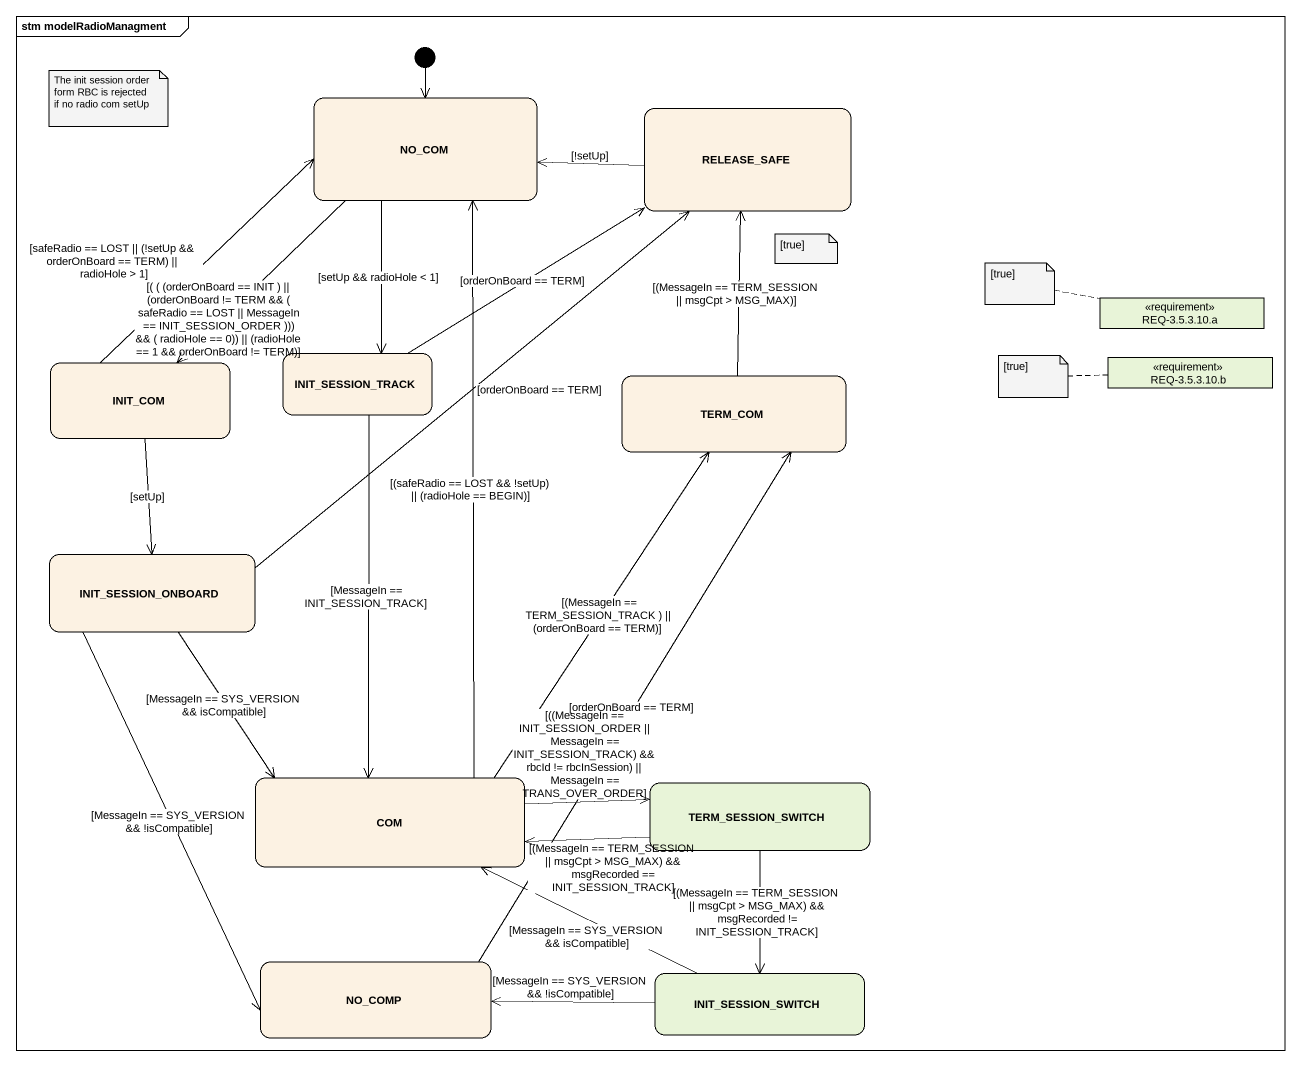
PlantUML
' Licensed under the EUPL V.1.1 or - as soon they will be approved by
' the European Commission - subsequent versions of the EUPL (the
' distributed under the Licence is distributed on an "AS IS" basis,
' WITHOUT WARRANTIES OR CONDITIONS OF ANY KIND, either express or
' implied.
@startuml
mainframe stm modelRadioManagment
hide empty description
state NO_COM #FCF2E3
state RELEASE_SAFE #FCF2E3
state "REQ-3.5.3.10.a" as REQ_3_5_3_10_a <<requirement>>
state INIT_COM #FCF2E3
state INIT_SESSION_TRACK #FCF2E3
state TERM_COM #FCF2E3
state "REQ-3.5.3.10.b" as REQ_3_5_3_10_b <<requirement>>
state INIT_SESSION_ONBOARD #FCF2E3
state COM #FCF2E3
state TERM_SESSION_SWITCH
state NO_COMP #FCF2E3
state INIT_SESSION_SWITCH
[*] --> NO_COM
NO_COM --> INIT_COM : [( ( (orderOnBoard == INIT ) || (orderOnBoard != TERM && ( safeRadio == LOST || MessageIn == INIT_SESSION_ORDER ))) && ( radioHole == 0)) || (radioHole == 1 && orderOnBoard != TERM)]
NO_COM --> INIT_SESSION_TRACK : [setUp && radioHole < 1]
RELEASE_SAFE -left-> NO_COM : [!setUp]
INIT_COM -up-> NO_COM : [safeRadio == LOST || (!setUp && orderOnBoard == TERM) || radioHole > 1]
INIT_COM --> INIT_SESSION_ONBOARD : [setUp]
INIT_SESSION_TRACK -right-> RELEASE_SAFE : [orderOnBoard == TERM]
INIT_SESSION_TRACK --> COM : [MessageIn == INIT_SESSION_TRACK]
TERM_COM -up-> RELEASE_SAFE : [(MessageIn == TERM_SESSION || msgCpt > MSG_MAX)]
INIT_SESSION_ONBOARD -up-> RELEASE_SAFE : [orderOnBoard == TERM]
INIT_SESSION_ONBOARD --> COM : [MessageIn == SYS_VERSION && isCompatible]
INIT_SESSION_ONBOARD --> NO_COMP : [MessageIn == SYS_VERSION && !isCompatible]
COM -up-> NO_COM : [(safeRadio == LOST && !setUp) || (radioHole == BEGIN)]
COM -up-> TERM_COM : [(MessageIn == TERM_SESSION_TRACK ) || (orderOnBoard == TERM)]
COM -right-> TERM_SESSION_SWITCH : [((MessageIn == INIT_SESSION_ORDER || MessageIn == INIT_SESSION_TRACK) && rbcId != rbcInSession) || MessageIn == TRANS_OVER_ORDER]
TERM_SESSION_SWITCH -left-> COM : [(MessageIn == TERM_SESSION || msgCpt > MSG_MAX) && msgRecorded == INIT_SESSION_TRACK]
TERM_SESSION_SWITCH --> INIT_SESSION_SWITCH : [(MessageIn == TERM_SESSION || msgCpt > MSG_MAX) && msgRecorded != INIT_SESSION_TRACK]
NO_COMP -up-> TERM_COM : [orderOnBoard == TERM]
INIT_SESSION_SWITCH -left-> COM : [MessageIn == SYS_VERSION && isCompatible]
INIT_SESSION_SWITCH -left-> NO_COMP : [MessageIn == SYS_VERSION && !isCompatible]
note as N1
  The init session order form RBC is rejected if no radio com setUp
end note
note as N2
  [true]
end note
note left of REQ_3_5_3_10_a : [true]
note left of REQ_3_5_3_10_b : [true]
@enduml
